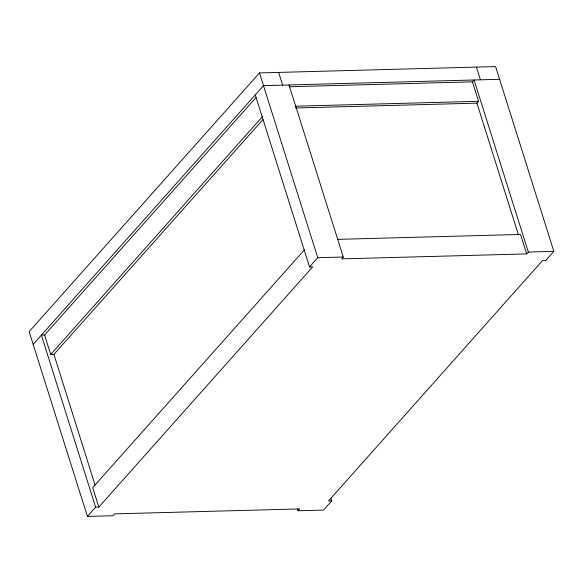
<?xml version="1.0" encoding="UTF-8"?>
<svg xmlns="http://www.w3.org/2000/svg" width="583" height="583" viewBox="0 0 583 583"><rect width="100%" height="100%" fill="white"/><g stroke="black" fill="none" stroke-linecap="round" stroke-linejoin="round"><path stroke-width="0.87" d="M330.918 498.246L331.734 500.841L328.55 500.921L542.43 260.696L545.622 260.608L553.85 251.368L495.586 66.586L259.486 72.919L29.15 331.632L87.414 516.414L112.934 515.729L114.581 513.878L299.633 508.915L297.986 510.766L297.439 509.032M33.158 344.349L263.501 85.643L499.602 79.303M87.414 516.414L95.641 507.174L41.386 335.108L44.578 335.028L256.046 97.507M44.578 335.028L50.706 354.479L262.78 116.279M50.706 354.479L53.898 354.391L262.955 119.588M304.771 249.444L92.697 487.636L98.826 507.086L95.641 507.174M289.19 86.758L472.427 81.839L474.074 79.988L528.329 252.053L526.682 253.904L341.631 258.867L343.278 257.016L289.022 84.958M255.274 94.883L309.522 266.941L317.75 257.701L343.278 257.016M98.826 507.086L312.714 266.854L309.522 266.941M295.494 108.008L476.916 103.14L478.563 101.289L472.427 81.839M331.734 500.841L323.514 510.081L297.986 510.766M295.326 106.208L478.563 101.289M337.309 239.365L520.546 234.453L526.682 253.904M528.329 252.053L553.85 251.368M476.442 67.103L480.458 79.82M476.916 103.14L518.36 234.57M278.63 72.409L282.646 85.125M259.486 72.919L317.75 257.701M53.898 354.391L95.065 484.954"/></g></svg>
